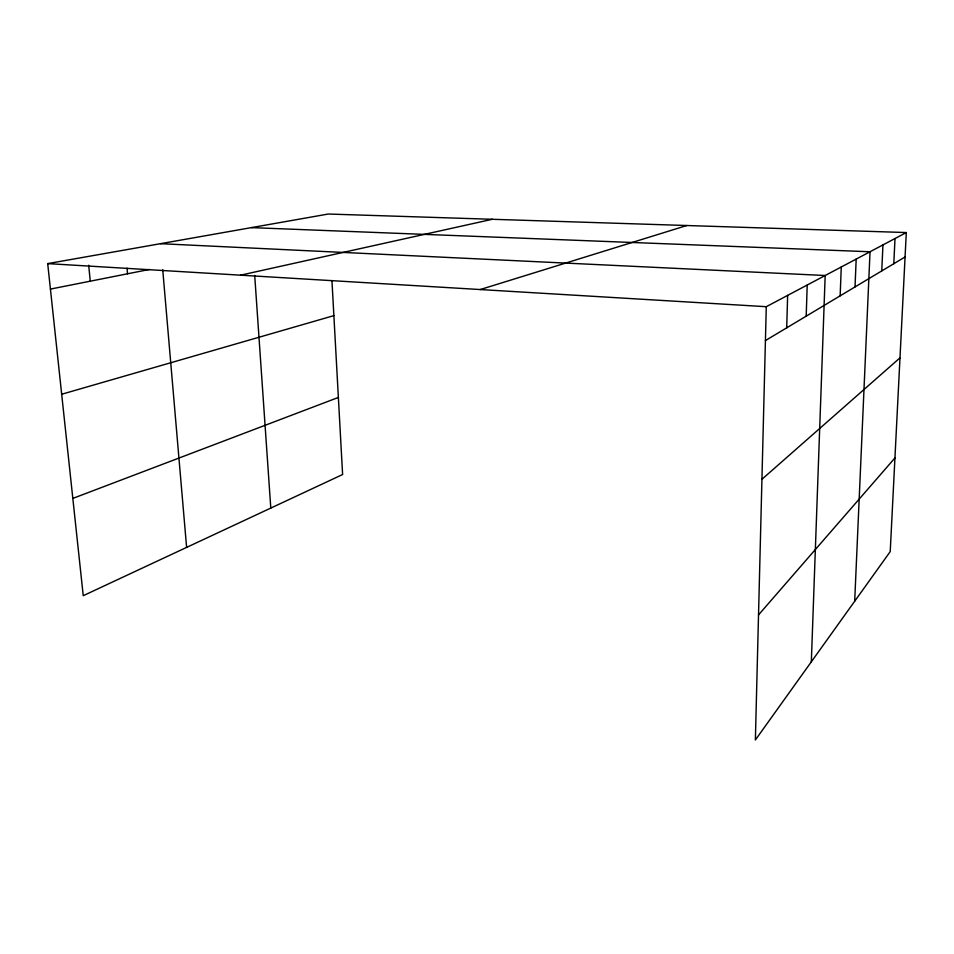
<?xml version="1.0" encoding="UTF-8"?>
<svg xmlns="http://www.w3.org/2000/svg" width="954" height="954" viewBox="0 0 954 954"><rect width="100%" height="100%" fill="white"/><g stroke="black" fill="none" stroke-linecap="round" stroke-linejoin="round"><path stroke-width="1.43" d="M906.3 232.549L766.277 306.699L755.377 739.97L890.225 551.603L906.3 232.549L328.283 214.03L47.7 263.614L83.236 595.69L342.605 474.532L331.944 280.536M786.704 327.842L787.646 295.382M806.19 316.168L807.215 285.031M811.329 661.814L825.174 275.515L160.499 243.687M840.152 295.835L841.273 266.989M855.022 286.927L856.179 259.094M854.689 601.235L870.036 251.761L251.403 227.624M881.746 270.924L882.951 244.916M893.791 263.721L895.007 238.536M758.525 614.901L894.947 457.956M761.936 479.29L899.992 357.845M765.418 340.578L905.072 256.972M72.826 498.417L338.372 397.448M480.244 289.551L686.797 225.526M61.676 394.252L333.876 315.631M240.563 275.181L492.324 219.289M50.431 289.086L149.384 269.457M47.7 263.614L766.277 306.699M88.674 265.236L90.272 281.191M127.025 268.169L127.538 273.798M162.74 269.815L186.614 547.405M254.706 275.432L270.793 508.077"/></g></svg>
